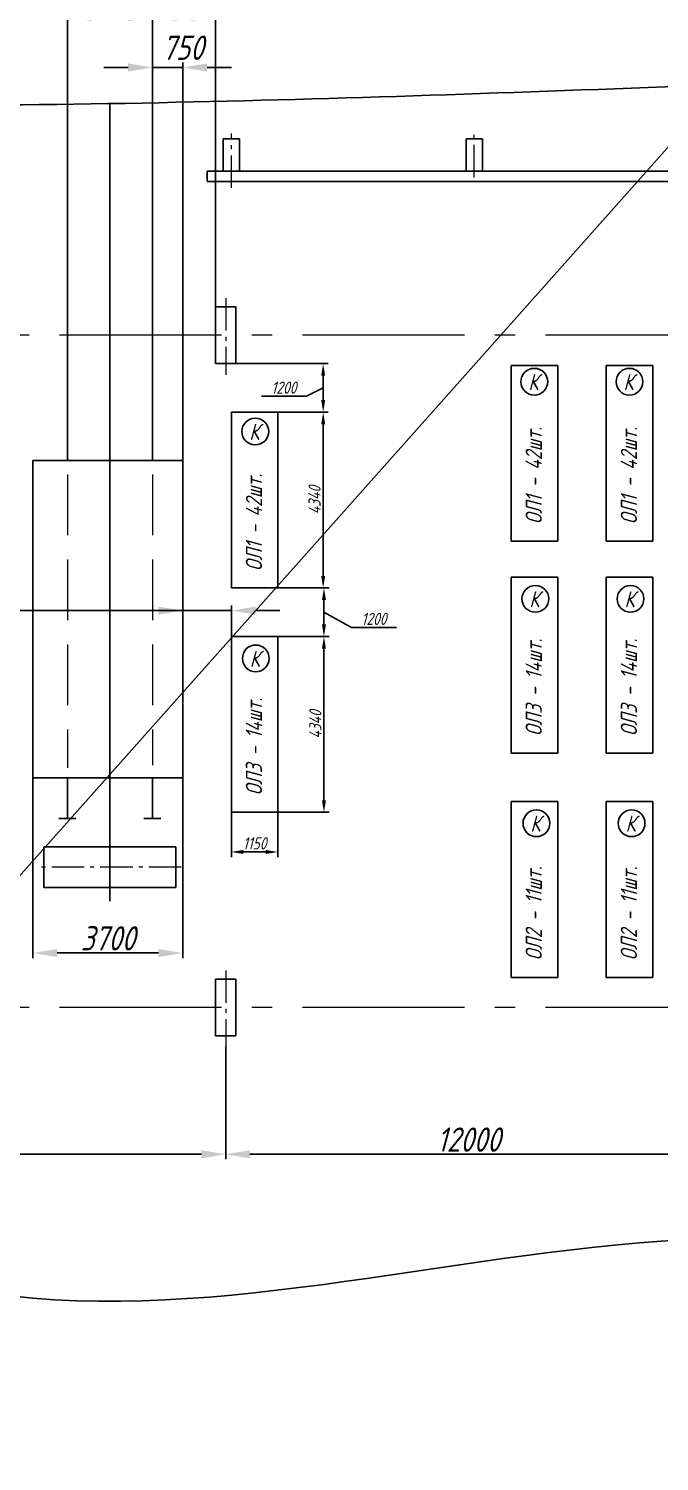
# Model space of a CAD drawing. Header units: millimetres. Extents: x -80926 to 207199, y -554506 to -32322.
# Drawn here: x -31171 to -15595, y -248381 to -213000 of the extents above; entities that cross this region are included whole.
import ezdxf

# ---------------------------------------------------------------- set-up
doc = ezdxf.new("R2010")
doc.units = ezdxf.units.MM
doc.linetypes.add('GOST2.303 4', pattern=[7, 5, -2, 0])
doc.linetypes.add('GOST2.303 6', pattern=[12, 8, -1.5, 1, -1.5])
doc.layers.add('CENTER', color=10, linetype='GOST2.303 6', lineweight=15)
doc.layers.add('Hidden', color=50, linetype='GOST2.303 4', lineweight=15)
doc.styles.add('GOST 2.304', font='CS_Gost2304.shx', dxfattribs={"oblique": 15})
doc.dimstyles.new('GOST', dxfattribs={"dimscale": 0, "dimtxt": 3, "dimasz": 3, "dimexe": 1.25, "dimexo": 0, "dimtad": 1, "dimtoh": 1, "dimdec": 3, "dimtxsty": 'GOST 2.304', "dimcen": 5, "dimadec": 3, "dimazin": 2, "dimtfac": 0.75, "dimtdec": 4, "dimtmove": 1, "dimatfit": 3, "dimfxl": 0, "dimtolj": 1, "dimarcsym": 0})

# ---------------------------------------------------------------- blocks, each defined once
blk = doc.blocks.new('*D113')
at = {"color": 0, "lineweight": -2}
for p, q in [((-29165, -212712), (-29165, -211956)), ((-29165, -211956), (-26938, -211956)), ((-30215, -214868), (-30215, -212587)), ((-28115, -214868), (-28115, -212587)), ((-29615, -212712), (-28715, -212712))]:
    blk.add_line(p, q, dxfattribs=at)
at = {"color": 0}
for points in [[(-29615, -212612), (-29615, -212812), (-30215, -212712)], [(-28715, -212612), (-28715, -212812), (-28115, -212712)]]:
    blk.add_solid(points, dxfattribs=at)
at = {"layer": 'Defpoints', "color": 0}
for p in [(-28115, -212712), (-30215, -214868), (-28115, -214868)]:
    blk.add_point(p, dxfattribs=at)
at = {"color": 0, "insert": (-28051, -211593), "char_height": 600, "attachment_point": 5, "style": 'GOST 2.304'}
blk.add_mtext('\\A1;2100', dxfattribs=at)
blk = doc.blocks.new('*D114')
at = {"color": 0, "lineweight": -2}
for p, q in [((-28115, -214868), (-28115, -212587)), ((-26555, -219873), (-26555, -212587)), ((-27155, -212712), (-27515, -212712)), ((-23532, -212712), (-26555, -212712))]:
    blk.add_line(p, q, dxfattribs=at)
at = {"color": 0}
for points in [[(-27515, -212612), (-27515, -212812), (-28115, -212712)], [(-27155, -212612), (-27155, -212812), (-26555, -212712)]]:
    blk.add_solid(points, dxfattribs=at)
at = {"layer": 'Defpoints', "color": 0}
for p in [(-28115, -212712), (-28115, -214868), (-26555, -219873)]:
    blk.add_point(p, dxfattribs=at)
at = {"color": 0, "insert": (-24580, -212349), "char_height": 600, "attachment_point": 5, "style": 'GOST 2.304'}
blk.add_mtext('\\A1;1560', dxfattribs=at)
blk = doc.blocks.new('*D115')
at = {"color": 0, "lineweight": -2}
for p, q in [((-28715, -213959), (-29315, -213959)), ((-28115, -214868), (-28115, -213834)), ((-27365, -213959), (-28115, -213959)), ((-27365, -223667), (-27365, -213834)), ((-26765, -213959), (-26165, -213959))]:
    blk.add_line(p, q, dxfattribs=at)
at = {"color": 0}
for points in [[(-28715, -213859), (-28715, -214059), (-28115, -213959)], [(-26765, -213859), (-26765, -214059), (-27365, -213959)]]:
    blk.add_solid(points, dxfattribs=at)
at = {"layer": 'Defpoints', "color": 0}
for p in [(-28115, -213959), (-28115, -214868), (-27365, -223667)]:
    blk.add_point(p, dxfattribs=at)
at = {"color": 0, "insert": (-27365, -213471), "char_height": 600, "attachment_point": 5, "style": 'GOST 2.304'}
blk.add_mtext('\\A1;750', dxfattribs=at)
blk = doc.blocks.new('*D116')
at = {"color": 0, "lineweight": -2}
for p, q in [((-31065, -231505), (-31065, -235952)), ((-27365, -231505), (-27365, -235952)), ((-27965, -235827), (-30465, -235827))]:
    blk.add_line(p, q, dxfattribs=at)
at = {"color": 0}
for points in [[(-30465, -235727), (-30465, -235927), (-31065, -235827)], [(-27965, -235727), (-27965, -235927), (-27365, -235827)]]:
    blk.add_solid(points, dxfattribs=at)
at = {"layer": 'Defpoints', "color": 0}
for p in [(-31065, -231505), (-27365, -231505), (-31065, -235827)]:
    blk.add_point(p, dxfattribs=at)
at = {"color": 0, "insert": (-29215, -235465), "char_height": 600, "attachment_point": 5, "style": 'GOST 2.304'}
blk.add_mtext('\\A1;3700', dxfattribs=at)
blk = doc.blocks.new('*D118')
at = {"color": 0, "lineweight": -2}
for p, q in [((-25015, -226813), (-23753, -226813)), ((-23878, -227113), (-23878, -227713)), ((-23878, -227413), (-23199, -227787)), ((-23199, -227787), (-22089, -227787)), ((-25590, -228013), (-23753, -228013))]:
    blk.add_line(p, q, dxfattribs=at)
at = {"color": 0}
for points in [[(-23928, -227113), (-23828, -227113), (-23878, -226813)], [(-23928, -227713), (-23828, -227713), (-23878, -228013)]]:
    blk.add_solid(points, dxfattribs=at)
at = {"layer": 'Defpoints', "color": 0}
for p in [(-25015, -226813), (-25590, -228013), (-23878, -228013)]:
    blk.add_point(p, dxfattribs=at)
at = {"color": 0, "insert": (-22644, -227575), "char_height": 300, "attachment_point": 5, "style": 'GOST 2.304'}
blk.add_mtext('\\A1;1200', dxfattribs=at)
blk = doc.blocks.new('*D119')
at = {"color": 0, "lineweight": -2}
for p, q in [((-33397, -227372), (-27365, -227372)), ((-27965, -227372), (-28565, -227372)), ((-27365, -231505), (-27365, -227247)), ((-26165, -227372), (-27365, -227372)), ((-26165, -227372), (-27365, -227372)), ((-26165, -232353), (-26165, -227247)), ((-25565, -227372), (-24965, -227372))]:
    blk.add_line(p, q, dxfattribs=at)
at = {"color": 0}
for points in [[(-27965, -227272), (-27965, -227472), (-27365, -227372)], [(-25565, -227272), (-25565, -227472), (-26165, -227372)]]:
    blk.add_solid(points, dxfattribs=at)
at = {"layer": 'Defpoints', "color": 0}
for p in [(-27365, -227372), (-27365, -231505), (-26165, -232353)]:
    blk.add_point(p, dxfattribs=at)
at = {"color": 0, "insert": (-32349, -227010), "char_height": 600, "attachment_point": 5, "style": 'GOST 2.304'}
blk.add_mtext('\\A1;1200', dxfattribs=at)
blk = doc.blocks.new('*D120')
at = {"color": 0, "lineweight": -2}
for p, q in [((-26055, -221273), (-23772, -221273)), ((-23897, -221573), (-23897, -222173)), ((-24313, -222078), (-25423, -222078)), ((-23897, -221873), (-24313, -222078)), ((-26165, -222473), (-23772, -222473))]:
    blk.add_line(p, q, dxfattribs=at)
at = {"color": 0}
for points in [[(-23947, -221573), (-23847, -221573), (-23897, -221273)], [(-23947, -222173), (-23847, -222173), (-23897, -222473)]]:
    blk.add_solid(points, dxfattribs=at)
at = {"layer": 'Defpoints', "color": 0}
for p in [(-26055, -221273), (-26165, -222473), (-23897, -222473)]:
    blk.add_point(p, dxfattribs=at)
at = {"color": 0, "insert": (-24868, -221865), "char_height": 300, "attachment_point": 5, "style": 'GOST 2.304'}
blk.add_mtext('\\A1;1200', dxfattribs=at)
blk = doc.blocks.new('*D133')
at = {"color": 0, "lineweight": -2}
for p, q in [((-26165, -232353), (-26165, -233457)), ((-25015, -232353), (-25015, -233457)), ((-25865, -233332), (-25315, -233332))]:
    blk.add_line(p, q, dxfattribs=at)
at = {"color": 0}
for points in [[(-25865, -233282), (-25865, -233382), (-26165, -233332)], [(-25315, -233282), (-25315, -233382), (-25015, -233332)]]:
    blk.add_solid(points, dxfattribs=at)
at = {"layer": 'Defpoints', "color": 0}
for p in [(-26165, -232353), (-25015, -232353), (-25015, -233332)]:
    blk.add_point(p, dxfattribs=at)
at = {"color": 0, "insert": (-25590, -233119), "char_height": 300, "attachment_point": 5, "style": 'GOST 2.304'}
blk.add_mtext('\\A1;1150', dxfattribs=at)
blk = doc.blocks.new('*D134')
at = {"color": 0, "lineweight": -2}
for p, q in [((-25015, -222473), (-23772, -222473)), ((-23897, -222773), (-23897, -226513)), ((-25015, -226813), (-23772, -226813))]:
    blk.add_line(p, q, dxfattribs=at)
at = {"color": 0}
for points in [[(-23947, -222773), (-23847, -222773), (-23897, -222473)], [(-23947, -226513), (-23847, -226513), (-23897, -226813)]]:
    blk.add_solid(points, dxfattribs=at)
at = {"layer": 'Defpoints', "color": 0}
for p in [(-25015, -222473), (-25015, -226813), (-23897, -226813)]:
    blk.add_point(p, dxfattribs=at)
at = {"color": 0, "insert": (-24110, -224643), "char_height": 300, "attachment_point": 5, "rotation": 90, "style": 'GOST 2.304'}
blk.add_mtext('\\A1;4340', dxfattribs=at)
blk = doc.blocks.new('*D136')
at = {"color": 0, "lineweight": -2}
for p, q in [((-25015, -228013), (-23753, -228013)), ((-23878, -228313), (-23878, -232053)), ((-25015, -232353), (-23753, -232353))]:
    blk.add_line(p, q, dxfattribs=at)
at = {"color": 0}
for points in [[(-23928, -228313), (-23828, -228313), (-23878, -228013)], [(-23928, -232053), (-23828, -232053), (-23878, -232353)]]:
    blk.add_solid(points, dxfattribs=at)
at = {"layer": 'Defpoints', "color": 0}
for p in [(-25015, -228013), (-25015, -232353), (-23878, -232353)]:
    blk.add_point(p, dxfattribs=at)
at = {"color": 0, "insert": (-24090, -230183), "char_height": 300, "attachment_point": 5, "rotation": 90, "style": 'GOST 2.304'}
blk.add_mtext('\\A1;4340', dxfattribs=at)
blk = doc.blocks.new('*D140')
at = {"color": 0, "lineweight": -2}
for p, q in [((-26305, -238148), (-26305, -240922)), ((-14305, -238148), (-14305, -240922)), ((-25705, -240797), (-14905, -240797))]:
    blk.add_line(p, q, dxfattribs=at)
at = {"color": 0}
for points in [[(-25705, -240697), (-25705, -240897), (-26305, -240797)], [(-14905, -240697), (-14905, -240897), (-14305, -240797)]]:
    blk.add_solid(points, dxfattribs=at)
at = {"layer": 'Defpoints', "color": 0}
for p in [(-26305, -238148), (-14305, -238148), (-14305, -240797)]:
    blk.add_point(p, dxfattribs=at)
at = {"color": 0, "insert": (-20305, -240435), "char_height": 600, "attachment_point": 5, "style": 'GOST 2.304'}
blk.add_mtext('\\A1;12000', dxfattribs=at)
blk = doc.blocks.new('*D141')
at = {"color": 0, "lineweight": -2}
for p, q in [((-38305, -238148), (-38305, -240922)), ((-26305, -238148), (-26305, -240922)), ((-37705, -240797), (-26905, -240797))]:
    blk.add_line(p, q, dxfattribs=at)
at = {"color": 0}
for points in [[(-37705, -240697), (-37705, -240897), (-38305, -240797)], [(-26905, -240697), (-26905, -240897), (-26305, -240797)]]:
    blk.add_solid(points, dxfattribs=at)
at = {"layer": 'Defpoints', "color": 0}
for p in [(-38305, -238148), (-26305, -238148), (-26305, -240797)]:
    blk.add_point(p, dxfattribs=at)
at = {"color": 0, "insert": (-32305, -240435), "char_height": 600, "attachment_point": 5, "style": 'GOST 2.304'}
blk.add_mtext('\\A1;12000', dxfattribs=at)

msp = doc.modelspace()

# ---------------------------------------------------------------- linework, layer by layer
at = {"ltscale": 15}
msp.add_line((148024.8818, -32321.723), (-60460.6683, -266579.8913), dxfattribs=at)
for p, q in [((-30214.6742, -214867.6858), (-30214.6742, -223667.4886)), ((-29164.6742, -214867.6858), (-29164.6742, -234545.5465)), ((-28114.6742, -214831.8858), (-28114.6742, -223667.4886)), ((-26364.6742, -215723.1406), (-25964.6742, -215723.1406)), ((-26364.6742, -216523.1406), (-26364.6742, -215723.1406)), ((-25964.6742, -215723.1406), (-25964.6742, -216523.1406)), ((-20364.6742, -215723.1406), (-19964.6742, -215723.1406)), ((-20364.6742, -216523.1406), (-20364.6742, -215723.1406)), ((-19964.6742, -215723.1406), (-19964.6742, -216523.1406)), ((45445.3258, -216523.1406), (-26764.6742, -216523.1406)), ((-26764.6742, -216523.1406), (-26764.6742, -216773.1406)), ((45695.3258, -216773.1406), (-26764.6742, -216773.1406)), ((-26054.6742, -219873.1406), (-26554.6742, -219873.1406)), ((-26554.6742, -219873.1406), (-26554.6742, -221273.1406)), ((-26054.6742, -219873.1406), (-26054.6742, -221273.1406)), ((-26554.6742, -221273.1406), (-26054.6742, -221273.1406)), ((-19254.6742, -221317.1406), (-19254.6742, -225657.1406)), ((-19254.6742, -221317.1406), (-18104.6742, -221317.1406)), ((-18104.6742, -221317.1406), (-18104.6742, -225657.1406)), ((-16904.6742, -221317.1406), (-16904.6742, -225657.1406)), ((-16904.6742, -221317.1406), (-15754.6742, -221317.1406)), ((-15754.6742, -221317.1406), (-15754.6742, -225657.1406)), ((-26164.6742, -222473.1406), (-26164.6742, -226813.1406)), ((-26164.6742, -222473.1406), (-25014.6742, -222473.1406)), ((-25014.6742, -222473.1406), (-25014.6742, -226813.1406)), ((-31064.6742, -223667.4886), (-31064.6742, -231505.1599)), ((-27364.6742, -223667.4886), (-31064.6742, -223667.4886)), ((-27364.6742, -223667.4886), (-27364.6742, -231505.1599)), ((-19254.6742, -225657.1406), (-18104.6742, -225657.1406)), ((-16904.6742, -225657.1406), (-15754.6742, -225657.1406)), ((-19254.6742, -226548.6783), (-19254.6742, -230888.6783)), ((-19254.6742, -226548.6783), (-18104.6742, -226548.6783)), ((-18104.6742, -226548.6783), (-18104.6742, -230888.6783)), ((-16904.6742, -226548.6783), (-16904.6742, -230888.6783)), ((-16904.6742, -226548.6783), (-15754.6742, -226548.6783)), ((-15754.6742, -226548.6783), (-15754.6742, -230888.6783)), ((-26164.6742, -226813.1406), (-25014.6742, -226813.1406)), ((-26164.6742, -228013.1406), (-25014.6742, -228013.1406)), ((-26164.6742, -228013.1406), (-26164.6742, -232353.1406)), ((-26164.6742, -228013.1406), (-25014.6742, -228013.1406)), ((-25014.6742, -228013.1406), (-25014.6742, -232353.1406)), ((-19254.6742, -230888.6783), (-18104.6742, -230888.6783)), ((-16904.6742, -230888.6783), (-15754.6742, -230888.6783)), ((-31064.6742, -231505.1599), (-27364.6742, -231505.1599)), ((-30214.6742, -231505.1599), (-30214.6742, -232503.0913)), ((-28114.6742, -231505.1599), (-28114.6742, -232503.0913)), ((-19254.6742, -232088.6783), (-18104.6742, -232088.6783)), ((-19254.6742, -232088.6783), (-19254.6742, -236428.6783)), ((-19254.6742, -232088.6783), (-18104.6742, -232088.6783)), ((-18104.6742, -232088.6783), (-18104.6742, -236428.6783)), ((-16904.6742, -232088.6783), (-15754.6742, -232088.6783)), ((-16904.6742, -232088.6783), (-16904.6742, -236428.6783)), ((-16904.6742, -232088.6783), (-15754.6742, -232088.6783)), ((-15754.6742, -232088.6783), (-15754.6742, -236428.6783)), ((-26164.6742, -232353.1406), (-25014.6742, -232353.1406)), ((-30214.6742, -232503.0913), (-30425.0051, -232503.0913)), ((-30214.6742, -232503.0913), (-30004.3433, -232503.0913)), ((-28114.6742, -232503.0913), (-28325.0051, -232503.0913)), ((-28114.6742, -232503.0913), (-27904.3433, -232503.0913)), ((-30793.5295, -233206.3177), (-30793.5295, -234206.3177)), ((-30793.5295, -233206.3177), (-29164.6742, -233206.3177)), ((-27535.8189, -233206.3177), (-29164.6742, -233206.3177)), ((-27535.8189, -233206.3177), (-27535.8189, -234206.3177)), ((-30793.5295, -234206.3177), (-29164.6742, -234206.3177)), ((-27535.8189, -234206.3177), (-29164.6742, -234206.3177)), ((-26054.6742, -236473.1406), (-26554.6742, -236473.1406)), ((-26554.6742, -236473.1406), (-26554.6742, -237873.1406)), ((-26054.6742, -236473.1406), (-26054.6742, -237873.1406)), ((-19254.6742, -236428.6783), (-18104.6742, -236428.6783)), ((-16904.6742, -236428.6783), (-15754.6742, -236428.6783)), ((-26554.6742, -237873.1406), (-26054.6742, -237873.1406))]:
    msp.add_line(p, q)
for centre in [(-18682.6772, -221719.5207), (-16332.6772, -221719.5207), (-25573.6046, -222949.567), (-18656.7135, -227081.7985), (-16306.7135, -227081.7985), (-25561.5474, -228552.3816), (-18630.3654, -232622.8945), (-16280.3654, -232622.8945)]:
    msp.add_circle(centre, 330.5461)
at = {"start_tangent": (0.3660213996, 0.930606434), "end_tangent": (0.9880728766, -0.1539869819)}
msp.add_spline([(-40349.0042, -216773.1406), (-40160.1407, -215839.3111), (-38643.4588, -215302.5008), (-34346.1942, -214944.6274), (-31323.3633, -214881.4732), (-4705.3911, -214073.2553), (12085.132, -213773.0529), (23857.6923, -213773.0529), (38963.82, -214422.7165), (44354.1865, -214034.8615), (46285.3258, -214034.8615)], degree=3, dxfattribs=at)
msp.add_open_spline([(-40349.0042, -216773.1406), (-40496.419, -217179.7174), (-41551.1805, -224116.3418), (-41893.8159, -226834.3425), (-42924.5922, -239598.129), (-31311.7583, -246166.9725), (-17033.9426, -241933.2984), (778.5663, -243560.739), (16898.6738, -244026.1311), (32003.4583, -243779.8118), (53498.7453, -249132.3452), (50391.727, -233755.378), (53284.0997, -225699.4628), (50877.3405, -219626.2566), (49816.7235, -214015.9521), (48185.4437, -214101.0001), (46499.7454, -214095.9545), (46285.3258, -214034.8615)], degree=3, knots=[801.6625174448, 801.6625174448, 801.6625174448, 801.6625174448, 2111.8071712127, 11138.3698301209, 23394.6988272199, 31668.3245429155, 50102.1857783468, 67549.1935370648, 85138.7487895182, 97029.3574073722, 117856.6013994624, 126232.1472898463, 136100.3298398128, 142525.9250569345, 147083.6997114652, 148988.7913002833, 149566.3012723248, 149566.3012723248, 149566.3012723248, 149566.3012723248])
at = {"layer": 'CENTER', "ltscale": 100}
for p, q in [((-26164.6742, -216929.8882), (-26164.6742, -215591.2203)), ((-20164.6742, -216672.2206), (-20164.6742, -215591.2203)), ((-26304.6742, -219657.6577), (-26304.6742, -221548.1809)), ((-27401.376, -233706.3177), (-30893.0772, -233706.3177)), ((-26304.6742, -236257.6577), (-26304.6742, -238148.1809))]:
    msp.add_line(p, q, dxfattribs=at)
at = {"layer": 'CENTER', "ltscale": 500}
for p, q in [((45594.4256, -220573.1406), (-38800.8425, -220573.1406)), ((45594.4256, -237173.1406), (-38800.8425, -237173.1406))]:
    msp.add_line(p, q, dxfattribs=at)
at = {"layer": 'Hidden', "ltscale": 300}
for p, q in [((-30214.6742, -224009.85), (-30214.6742, -231255.7836)), ((-28114.6742, -224009.85), (-28114.6742, -231185.6096))]:
    msp.add_line(p, q, dxfattribs=at)

# ---------------------------------------------------------------- texts
at = {"char_height": 400, "width": 5509.146457, "attachment_point": 1, "style": 'GOST 2.304'}
for insert in [(-18832.1339, -221527.1977), (-16482.1339, -221527.1977), (-25723.0614, -222757.244), (-18806.1703, -226889.4756), (-16456.1703, -226889.4756), (-25711.0042, -228360.0587), (-18779.8221, -232430.5715), (-16429.8221, -232430.5715)]:
    msp.add_mtext('К', dxfattribs=dict(at, insert=insert))
at = {"char_height": 400, "width": 5509.146457, "attachment_point": 1, "rotation": 90, "style": 'GOST 2.304'}
for s, insert in [('ОЛ1 - 42шт.', (-18896.6587, -225237.3753)), ('ОЛ1 - 42шт.', (-16546.6587, -225237.3753)), ('ОЛ1 - 42шт.', (-25806.6587, -226393.3753)), ('ОЛ3 - 14шт.', (-18896.6587, -230468.913)), ('ОЛ3 - 14шт.', (-16546.6587, -230468.913)), ('ОЛ3 - 14шт.', (-25806.6587, -231933.3753)), ('ОЛ2 - 11шт.', (-18896.6587, -236008.913)), ('ОЛ2 - 11шт.', (-16546.6587, -236008.913))]:
    msp.add_mtext(s, dxfattribs=dict(at, insert=insert))

# ---------------------------------------------------------------- dimensions: what is measured, and where the dimension line sits
for base, p1, p2, override, picture, middle in [((-28114.6742, -212711.9106), (-30214.6742, -214867.6858), (-28114.6742, -214867.6858), {"dimscale": 100, "dimtxt": 6, "dimasz": 6, "dimsah": 1}, '*D113', (-29102.1742, -211593.1606)), ((-31064.6742, -235827.1153), (-27364.6742, -231505.1599), (-31064.6742, -231505.1599), {"dimscale": 100, "dimtxt": 6, "dimasz": 6, "dimsah": 1}, '*D116', (-29214.6742, -235464.6153)), ((-25014.6742, -233331.7518), (-26164.6742, -232353.1406), (-25014.6742, -232353.1406), {"dimscale": 100}, '*D133', (-25589.6742, -233119.2518)), ((-26304.6742, -240797.0034), (-38304.6742, -238148.1809), (-26304.6742, -238148.1809), {"dimscale": 100, "dimtxt": 6, "dimasz": 6, "dimsah": 1}, '*D141', (-32304.6742, -240434.5034)), ((-14304.6742, -240797.0034), (-26304.6742, -238148.1809), (-14304.6742, -238148.1809), {"dimscale": 100, "dimtxt": 6, "dimasz": 6, "dimsah": 1}, '*D140', (-20304.6742, -240434.5034))]:
    dim = msp.add_linear_dim(base=base, p1=p1, p2=p2, dimstyle='GOST', override=override)
    dim.commit()
    dim.dimension.update_dxf_attribs({"geometry": picture, "text_midpoint": middle})
for base, p1, p2, picture, middle in [((-28114.6742, -212711.9106), (-26554.6742, -219873.1406), (-28114.6742, -214867.6858), '*D114', (-24580.2304, -212798.6252)), ((-28114.6742, -213958.9049), (-27364.6742, -223667.4886), (-28114.6742, -214867.6858), '*D115', (-27364.6742, -213833.9049)), ((-27364.6742, -227372.4765), (-26164.6742, -232353.1406), (-27364.6742, -231505.1599), '*D119', (-32348.7483, -226911.0988))]:
    dim = msp.add_linear_dim(base=base, p1=p1, p2=p2, dimstyle='GOST', override={"dimscale": 100, "dimtxt": 6, "dimasz": 6, "dimsah": 1})
    dim.commit()
    dim.dimension.update_dxf_attribs({"geometry": picture, "text_midpoint": middle, "dimtype": 160})
for base, p1, p2, picture, middle in [((-23897.0432, -222473.1406), (-26054.6742, -221273.1406), (-26164.6742, -222473.1406), '*D120', (-24375.1558, -222077.6958)), ((-23877.8136, -228013.1406), (-25014.6742, -226813.1406), (-25589.6742, -228013.1406), '*D118', (-23136.981, -227787.0972))]:
    dim = msp.add_linear_dim(base=base, p1=p1, p2=p2, angle=90, dimstyle='GOST', override={"dimscale": 100})
    dim.commit()
    dim.dimension.update_dxf_attribs({"geometry": picture, "text_midpoint": middle, "dimtype": 160})
for base, p1, p2, picture, middle in [((-23897.0432, -226813.1406), (-25014.6742, -222473.1406), (-25014.6742, -226813.1406), '*D134', (-24109.5432, -224643.1406)), ((-23877.8136, -232353.1406), (-25014.6742, -228013.1406), (-25014.6742, -232353.1406), '*D136', (-24090.3136, -230183.1406))]:
    dim = msp.add_linear_dim(base=base, p1=p1, p2=p2, angle=90, dimstyle='GOST', override={"dimscale": 100})
    dim.commit()
    dim.dimension.update_dxf_attribs({"geometry": picture, "text_midpoint": middle})

doc.saveas('drawing.dxf')
